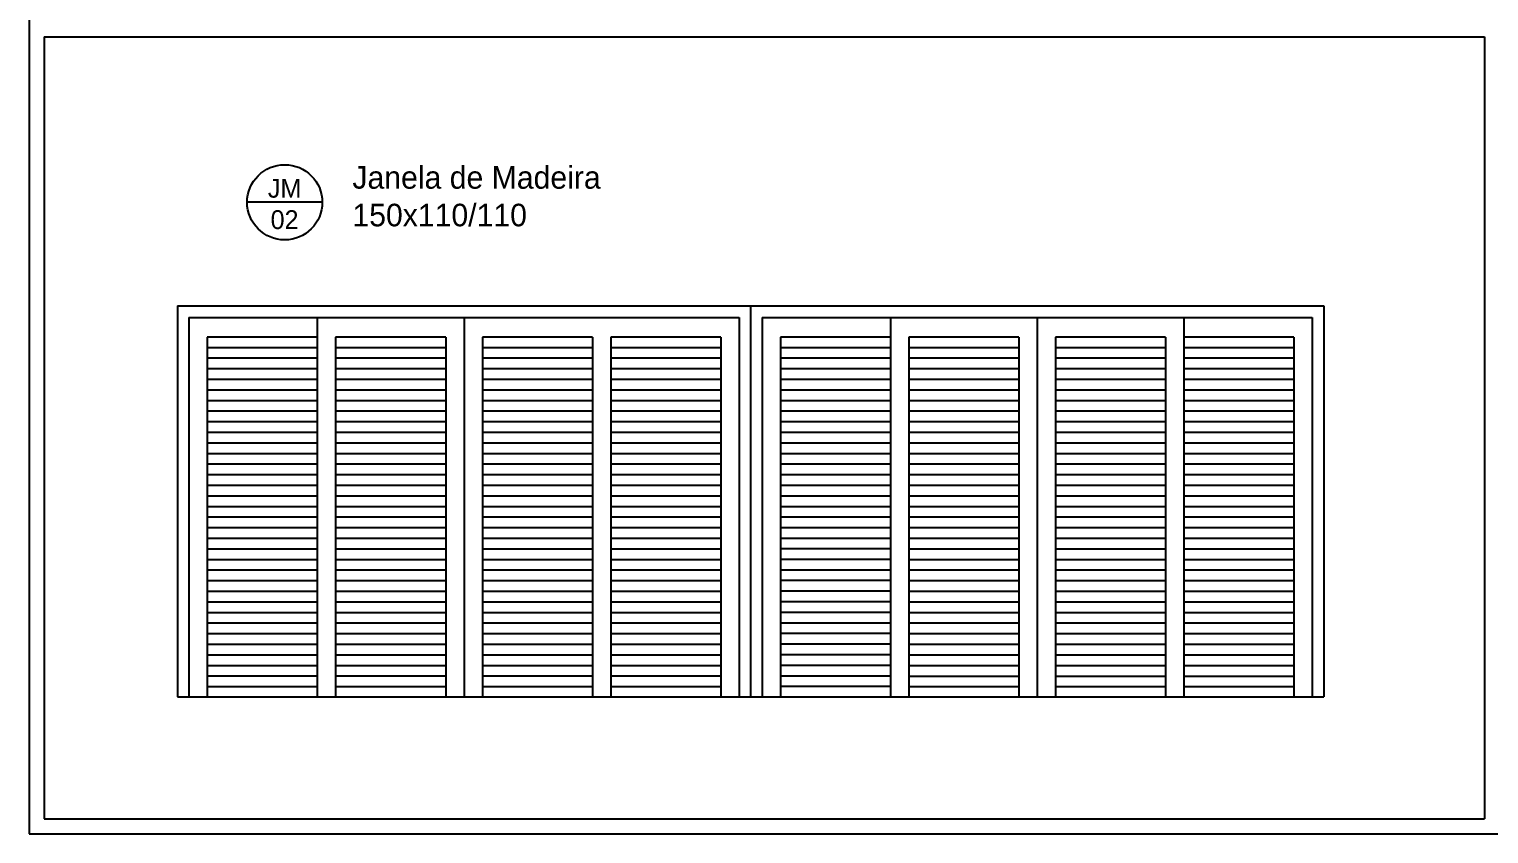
# Model space of a CAD drawing. Header units: millimetres. Extents: x 935 to 1399, y 512 to 900.
# Drawn here: x 1308.21 to 1317.91, y 812.9 to 818.25 of the extents above; entities that cross this region are included whole.
import ezdxf

# ---------------------------------------------------------------- set-up
doc = ezdxf.new("R2010")
doc.units = ezdxf.units.MM
for name, color, linetype in [('@corte', 2, 'Continuous'), ('@textos', 3, 'Continuous'), ('HACHURAS', 13, 'Continuous'), ('MOBIL', 7, 'Continuous'), ('P4', 4, 'Continuous')]:
    doc.layers.add(name, color=color, linetype=linetype)

msp = doc.modelspace()

# ---------------------------------------------------------------- linework, layer by layer
at = {"layer": '@textos'}
msp.add_line((1310.15888, 817.0989), (1309.65888, 817.0989), dxfattribs=at)
msp.add_circle((1309.90888, 817.0989), 0.25, dxfattribs=at)
at = {"layer": 'HACHURAS', "color": 1}
for p, q in [((1309.19622, 816.40953), (1309.19622, 813.80953)), ((1310.12568, 816.20234), (1309.3943, 816.20234)), ((1310.12568, 816.20234), (1309.3943, 816.20234)), ((1310.97896, 816.20234), (1310.24758, 816.20234)), ((1310.97896, 816.20234), (1310.24758, 816.20234)), ((1311.95414, 816.20234), (1311.22275, 816.20234)), ((1311.95414, 816.20234), (1311.22275, 816.20234)), ((1312.80741, 816.20234), (1312.07603, 816.20234)), ((1312.80741, 816.20234), (1312.07603, 816.20234)), ((1313.93496, 816.20234), (1313.20358, 816.20234)), ((1314.78824, 816.20234), (1314.05686, 816.20234)), ((1315.76341, 816.20234), (1315.03203, 816.20234)), ((1316.61669, 816.20234), (1315.88531, 816.20234)), ((1310.12568, 816.13187), (1309.3943, 816.13187)), ((1310.12568, 816.13187), (1309.3943, 816.13187)), ((1310.97896, 816.13187), (1310.24758, 816.13187)), ((1310.97896, 816.13187), (1310.24758, 816.13187)), ((1311.95414, 816.13187), (1311.22275, 816.13187)), ((1311.95414, 816.13187), (1311.22275, 816.13187)), ((1312.80741, 816.13187), (1312.07603, 816.13187)), ((1312.80741, 816.13187), (1312.07603, 816.13187)), ((1313.93496, 816.13187), (1313.20358, 816.13187)), ((1314.78824, 816.13187), (1314.05686, 816.13187)), ((1315.76341, 816.13187), (1315.03203, 816.13187)), ((1316.61669, 816.13187), (1315.88531, 816.13187)), ((1310.12568, 816.06139), (1309.3943, 816.06139)), ((1310.12568, 816.06139), (1309.3943, 816.06139)), ((1310.12568, 815.99092), (1309.3943, 815.99092)), ((1310.12568, 815.99092), (1309.3943, 815.99092)), ((1310.97896, 816.06139), (1310.24758, 816.06139)), ((1310.97896, 816.06139), (1310.24758, 816.06139)), ((1310.97896, 815.99092), (1310.24758, 815.99092)), ((1310.97896, 815.99092), (1310.24758, 815.99092)), ((1311.95414, 816.06139), (1311.22275, 816.06139)), ((1311.95414, 816.06139), (1311.22275, 816.06139)), ((1311.95414, 815.99092), (1311.22275, 815.99092)), ((1311.95414, 815.99092), (1311.22275, 815.99092)), ((1312.80741, 816.06139), (1312.07603, 816.06139)), ((1312.80741, 816.06139), (1312.07603, 816.06139)), ((1312.80741, 815.99092), (1312.07603, 815.99092)), ((1312.80741, 815.99092), (1312.07603, 815.99092)), ((1313.93496, 816.06139), (1313.20358, 816.06139)), ((1313.93496, 815.99092), (1313.20358, 815.99092)), ((1314.78824, 816.06139), (1314.05686, 816.06139)), ((1314.78824, 815.99092), (1314.05686, 815.99092)), ((1315.76341, 816.06139), (1315.03203, 816.06139)), ((1315.76341, 815.99092), (1315.03203, 815.99092)), ((1316.61669, 816.06139), (1315.88531, 816.06139)), ((1316.61669, 815.99092), (1315.88531, 815.99092)), ((1310.12568, 815.92045), (1309.3943, 815.92045)), ((1310.12568, 815.92045), (1309.3943, 815.92045)), ((1310.97896, 815.92045), (1310.24758, 815.92045)), ((1310.97896, 815.92045), (1310.24758, 815.92045)), ((1311.95414, 815.92045), (1311.22275, 815.92045)), ((1311.95414, 815.92045), (1311.22275, 815.92045)), ((1312.80741, 815.92045), (1312.07603, 815.92045)), ((1312.80741, 815.92045), (1312.07603, 815.92045)), ((1313.93496, 815.92045), (1313.20358, 815.92045)), ((1314.78824, 815.92045), (1314.05686, 815.92045)), ((1315.76341, 815.92045), (1315.03203, 815.92045)), ((1316.61669, 815.92045), (1315.88531, 815.92045)), ((1310.12568, 815.84998), (1309.3943, 815.84998)), ((1310.12568, 815.84998), (1309.3943, 815.84998)), ((1310.97896, 815.84998), (1310.24758, 815.84998)), ((1310.97896, 815.84998), (1310.24758, 815.84998)), ((1311.95414, 815.84998), (1311.22275, 815.84998)), ((1311.95414, 815.84998), (1311.22275, 815.84998)), ((1312.80741, 815.84998), (1312.07603, 815.84998)), ((1312.80741, 815.84998), (1312.07603, 815.84998)), ((1313.93496, 815.84998), (1313.20358, 815.84998)), ((1314.78824, 815.84998), (1314.05686, 815.84998)), ((1315.76341, 815.84998), (1315.03203, 815.84998)), ((1316.61669, 815.84998), (1315.88531, 815.84998)), ((1310.12568, 815.77951), (1309.3943, 815.77951)), ((1310.12568, 815.77951), (1309.3943, 815.77951)), ((1310.12568, 815.70904), (1309.3943, 815.70904)), ((1310.12568, 815.70904), (1309.3943, 815.70904)), ((1310.97896, 815.77951), (1310.24758, 815.77951)), ((1310.97896, 815.77951), (1310.24758, 815.77951)), ((1310.97896, 815.70904), (1310.24758, 815.70904)), ((1310.97896, 815.70904), (1310.24758, 815.70904)), ((1311.95414, 815.77951), (1311.22275, 815.77951)), ((1311.95414, 815.77951), (1311.22275, 815.77951)), ((1311.95414, 815.70904), (1311.22275, 815.70904)), ((1311.95414, 815.70904), (1311.22275, 815.70904)), ((1312.80741, 815.77951), (1312.07603, 815.77951)), ((1312.80741, 815.77951), (1312.07603, 815.77951)), ((1312.80741, 815.70904), (1312.07603, 815.70904)), ((1312.80741, 815.70904), (1312.07603, 815.70904)), ((1313.93496, 815.77951), (1313.20358, 815.77951)), ((1313.93496, 815.70904), (1313.20358, 815.70904)), ((1314.78824, 815.77951), (1314.05686, 815.77951)), ((1314.78824, 815.70904), (1314.05686, 815.70904)), ((1315.76341, 815.77951), (1315.03203, 815.77951)), ((1315.76341, 815.70904), (1315.03203, 815.70904)), ((1316.61669, 815.77951), (1315.88531, 815.77951)), ((1316.61669, 815.70904), (1315.88531, 815.70904)), ((1310.12568, 815.63856), (1309.3943, 815.63856)), ((1310.12568, 815.63856), (1309.3943, 815.63856)), ((1310.97896, 815.63856), (1310.24758, 815.63856)), ((1310.97896, 815.63856), (1310.24758, 815.63856)), ((1311.95414, 815.63856), (1311.22275, 815.63856)), ((1311.95414, 815.63856), (1311.22275, 815.63856)), ((1312.80741, 815.63856), (1312.07603, 815.63856)), ((1312.80741, 815.63856), (1312.07603, 815.63856)), ((1313.93496, 815.63856), (1313.20358, 815.63856)), ((1314.78824, 815.63856), (1314.05686, 815.63856)), ((1315.76341, 815.63856), (1315.03203, 815.63856)), ((1316.61669, 815.63856), (1315.88531, 815.63856)), ((1310.12568, 815.56809), (1309.3943, 815.56809)), ((1310.12568, 815.56809), (1309.3943, 815.56809)), ((1310.12568, 815.49762), (1309.3943, 815.49762)), ((1310.12568, 815.49762), (1309.3943, 815.49762)), ((1310.97896, 815.56809), (1310.24758, 815.56809)), ((1310.97896, 815.56809), (1310.24758, 815.56809)), ((1310.97896, 815.49762), (1310.24758, 815.49762)), ((1310.97896, 815.49762), (1310.24758, 815.49762)), ((1311.95414, 815.56809), (1311.22275, 815.56809)), ((1311.95414, 815.56809), (1311.22275, 815.56809)), ((1311.95414, 815.49762), (1311.22275, 815.49762)), ((1311.95414, 815.49762), (1311.22275, 815.49762)), ((1312.80741, 815.56809), (1312.07603, 815.56809)), ((1312.80741, 815.56809), (1312.07603, 815.56809)), ((1312.80741, 815.49762), (1312.07603, 815.49762)), ((1312.80741, 815.49762), (1312.07603, 815.49762)), ((1313.93496, 815.56809), (1313.20358, 815.56809)), ((1313.93496, 815.49762), (1313.20358, 815.49762)), ((1314.78824, 815.56809), (1314.05686, 815.56809)), ((1314.78824, 815.49762), (1314.05686, 815.49762)), ((1315.76341, 815.56809), (1315.03203, 815.56809)), ((1315.76341, 815.49762), (1315.03203, 815.49762)), ((1316.61669, 815.56809), (1315.88531, 815.56809)), ((1316.61669, 815.49762), (1315.88531, 815.49762)), ((1310.12568, 815.42715), (1309.3943, 815.42715)), ((1310.12568, 815.42715), (1309.3943, 815.42715)), ((1310.97896, 815.42715), (1310.24758, 815.42715)), ((1310.97896, 815.42715), (1310.24758, 815.42715)), ((1311.95414, 815.42715), (1311.22275, 815.42715)), ((1311.95414, 815.42715), (1311.22275, 815.42715)), ((1312.80741, 815.42715), (1312.07603, 815.42715)), ((1312.80741, 815.42715), (1312.07603, 815.42715)), ((1313.93496, 815.42715), (1313.20358, 815.42715)), ((1314.78824, 815.42715), (1314.05686, 815.42715)), ((1315.76341, 815.42715), (1315.03203, 815.42715)), ((1316.61669, 815.42715), (1315.88531, 815.42715)), ((1310.12568, 815.35668), (1309.3943, 815.35668)), ((1310.12568, 815.35668), (1309.3943, 815.35668)), ((1310.97896, 815.35668), (1310.24758, 815.35668)), ((1310.97896, 815.35668), (1310.24758, 815.35668)), ((1311.95414, 815.35668), (1311.22275, 815.35668)), ((1311.95414, 815.35668), (1311.22275, 815.35668)), ((1312.80741, 815.35668), (1312.07603, 815.35668)), ((1312.80741, 815.35668), (1312.07603, 815.35668)), ((1313.93496, 815.35668), (1313.20358, 815.35668)), ((1314.78824, 815.35668), (1314.05686, 815.35668)), ((1315.76341, 815.35668), (1315.03203, 815.35668)), ((1316.61669, 815.35668), (1315.88531, 815.35668)), ((1310.12568, 815.28621), (1309.3943, 815.28621)), ((1310.12568, 815.28621), (1309.3943, 815.28621)), ((1310.12568, 815.21574), (1309.3943, 815.21574)), ((1310.12568, 815.21574), (1309.3943, 815.21574)), ((1310.97896, 815.28621), (1310.24758, 815.28621)), ((1310.97896, 815.28621), (1310.24758, 815.28621)), ((1310.97896, 815.21574), (1310.24758, 815.21574)), ((1310.97896, 815.21574), (1310.24758, 815.21574)), ((1311.95414, 815.28621), (1311.22275, 815.28621)), ((1311.95414, 815.28621), (1311.22275, 815.28621)), ((1311.95414, 815.21574), (1311.22275, 815.21574)), ((1311.95414, 815.21574), (1311.22275, 815.21574)), ((1312.80741, 815.28621), (1312.07603, 815.28621)), ((1312.80741, 815.28621), (1312.07603, 815.28621)), ((1312.80741, 815.21574), (1312.07603, 815.21574)), ((1312.80741, 815.21574), (1312.07603, 815.21574)), ((1313.93496, 815.28621), (1313.20358, 815.28621)), ((1313.93496, 815.21574), (1313.20358, 815.21574)), ((1314.78824, 815.28621), (1314.05686, 815.28621)), ((1314.78824, 815.21574), (1314.05686, 815.21574)), ((1315.76341, 815.28621), (1315.03203, 815.28621)), ((1315.76341, 815.21574), (1315.03203, 815.21574)), ((1316.61669, 815.28621), (1315.88531, 815.28621)), ((1316.61669, 815.21574), (1315.88531, 815.21574)), ((1310.12568, 815.14526), (1309.3943, 815.14526)), ((1310.12568, 815.14526), (1309.3943, 815.14526)), ((1310.97896, 815.14526), (1310.24758, 815.14526)), ((1310.97896, 815.14526), (1310.24758, 815.14526)), ((1311.95414, 815.14526), (1311.22275, 815.14526)), ((1311.95414, 815.14526), (1311.22275, 815.14526)), ((1312.80741, 815.14526), (1312.07603, 815.14526)), ((1312.80741, 815.14526), (1312.07603, 815.14526)), ((1313.93496, 815.14526), (1313.20358, 815.14526)), ((1314.78824, 815.14526), (1314.05686, 815.14526)), ((1315.76341, 815.14526), (1315.03203, 815.14526)), ((1316.61669, 815.14526), (1315.88531, 815.14526)), ((1310.12568, 815.07479), (1309.3943, 815.07479)), ((1310.12568, 815.07479), (1309.3943, 815.07479)), ((1310.97896, 815.07479), (1310.24758, 815.07479)), ((1310.97896, 815.07479), (1310.24758, 815.07479)), ((1311.95414, 815.07479), (1311.22275, 815.07479)), ((1311.95414, 815.07479), (1311.22275, 815.07479)), ((1312.80741, 815.07479), (1312.07603, 815.07479)), ((1312.80741, 815.07479), (1312.07603, 815.07479)), ((1313.93496, 815.07479), (1313.20358, 815.07479)), ((1314.78824, 815.07479), (1314.05686, 815.07479)), ((1315.76341, 815.07479), (1315.03203, 815.07479)), ((1316.61669, 815.07479), (1315.88531, 815.07479)), ((1310.12568, 815.00432), (1309.3943, 815.00432)), ((1310.12568, 815.00432), (1309.3943, 815.00432)), ((1310.12568, 814.93385), (1309.3943, 814.93385)), ((1310.12568, 814.93385), (1309.3943, 814.93385)), ((1310.97896, 815.00432), (1310.24758, 815.00432)), ((1310.97896, 815.00432), (1310.24758, 815.00432)), ((1310.97896, 814.93385), (1310.24758, 814.93385)), ((1310.97896, 814.93385), (1310.24758, 814.93385)), ((1311.95414, 815.00432), (1311.22275, 815.00432)), ((1311.95414, 815.00432), (1311.22275, 815.00432)), ((1311.95414, 814.93385), (1311.22275, 814.93385)), ((1311.95414, 814.93385), (1311.22275, 814.93385)), ((1312.80741, 815.00432), (1312.07603, 815.00432)), ((1312.80741, 815.00432), (1312.07603, 815.00432)), ((1312.80741, 814.93385), (1312.07603, 814.93385)), ((1312.80741, 814.93385), (1312.07603, 814.93385)), ((1313.93496, 815.00432), (1313.20358, 815.00432)), ((1313.93496, 814.93385), (1313.20358, 814.93385)), ((1314.78824, 815.00432), (1314.05686, 815.00432)), ((1314.78824, 814.93385), (1314.05686, 814.93385)), ((1315.76341, 815.00432), (1315.03203, 815.00432)), ((1315.76341, 814.93385), (1315.03203, 814.93385)), ((1316.61669, 815.00432), (1315.88531, 815.00432)), ((1316.61669, 814.93385), (1315.88531, 814.93385)), ((1310.12568, 814.86338), (1309.3943, 814.86338)), ((1310.12568, 814.86338), (1309.3943, 814.86338)), ((1310.12568, 814.86338), (1309.3943, 814.86338)), ((1310.12568, 814.86338), (1309.3943, 814.86338)), ((1310.97896, 814.86338), (1310.24758, 814.86338)), ((1310.97896, 814.86338), (1310.24758, 814.86338)), ((1311.95414, 814.86338), (1311.22275, 814.86338)), ((1311.95414, 814.86338), (1311.22275, 814.86338)), ((1312.80741, 814.86338), (1312.07603, 814.86338)), ((1312.80741, 814.86338), (1312.07603, 814.86338)), ((1313.93496, 814.86338), (1313.20358, 814.86338)), ((1314.78824, 814.86338), (1314.05686, 814.86338)), ((1315.76341, 814.86338), (1315.03203, 814.86338)), ((1316.61669, 814.86338), (1315.88531, 814.86338)), ((1310.12568, 814.79291), (1309.3943, 814.79291)), ((1310.12568, 814.79291), (1309.3943, 814.79291)), ((1310.12568, 814.72243), (1309.3943, 814.72243)), ((1310.12568, 814.72243), (1309.3943, 814.72243)), ((1310.97896, 814.79291), (1310.24758, 814.79291)), ((1310.97896, 814.79291), (1310.24758, 814.79291)), ((1310.97896, 814.72243), (1310.24758, 814.72243)), ((1310.97896, 814.72243), (1310.24758, 814.72243)), ((1311.95414, 814.79291), (1311.22275, 814.79291)), ((1311.95414, 814.79291), (1311.22275, 814.79291)), ((1311.95414, 814.72243), (1311.22275, 814.72243)), ((1311.95414, 814.72243), (1311.22275, 814.72243)), ((1312.80741, 814.79291), (1312.07603, 814.79291)), ((1312.80741, 814.79291), (1312.07603, 814.79291)), ((1312.80741, 814.72243), (1312.07603, 814.72243)), ((1312.80741, 814.72243), (1312.07603, 814.72243)), ((1313.93496, 814.79452), (1313.20358, 814.79452)), ((1313.93496, 814.79452), (1313.20358, 814.79452)), ((1313.93496, 814.72405), (1313.20358, 814.72405)), ((1313.93496, 814.72405), (1313.20358, 814.72405)), ((1314.78824, 814.79288), (1314.05686, 814.79288)), ((1314.78824, 814.72238), (1314.05686, 814.72238)), ((1315.76341, 814.79288), (1315.03203, 814.79288)), ((1315.76341, 814.72238), (1315.03203, 814.72238)), ((1316.61669, 814.79288), (1315.88531, 814.79288)), ((1316.61669, 814.72238), (1315.88531, 814.72238)), ((1310.12568, 814.65196), (1309.3943, 814.65196)), ((1310.12568, 814.65196), (1309.3943, 814.65196)), ((1310.97896, 814.65196), (1310.24758, 814.65196)), ((1310.97896, 814.65196), (1310.24758, 814.65196)), ((1311.95414, 814.65196), (1311.22275, 814.65196)), ((1311.95414, 814.65196), (1311.22275, 814.65196)), ((1312.80741, 814.65196), (1312.07603, 814.65196)), ((1312.80741, 814.65196), (1312.07603, 814.65196)), ((1313.93496, 814.65358), (1313.20358, 814.65358)), ((1313.93496, 814.65358), (1313.20358, 814.65358)), ((1314.78824, 814.65188), (1314.05686, 814.65188)), ((1315.76341, 814.65188), (1315.03203, 814.65188)), ((1316.61669, 814.65188), (1315.88531, 814.65188)), ((1310.12568, 814.58149), (1309.3943, 814.58149)), ((1310.12568, 814.58149), (1309.3943, 814.58149)), ((1310.97896, 814.58149), (1310.24758, 814.58149)), ((1310.97896, 814.58149), (1310.24758, 814.58149)), ((1311.95414, 814.58149), (1311.22275, 814.58149)), ((1311.95414, 814.58149), (1311.22275, 814.58149)), ((1312.80741, 814.58149), (1312.07603, 814.58149)), ((1312.80741, 814.58149), (1312.07603, 814.58149)), ((1313.93496, 814.58311), (1313.20358, 814.58311)), ((1313.93496, 814.58311), (1313.20358, 814.58311)), ((1314.78824, 814.58138), (1314.05686, 814.58138)), ((1315.76341, 814.58138), (1315.03203, 814.58138)), ((1316.61669, 814.58138), (1315.88531, 814.58138)), ((1310.12568, 814.51102), (1309.3943, 814.51102)), ((1310.12568, 814.51102), (1309.3943, 814.51102)), ((1310.12568, 814.44055), (1309.3943, 814.44055)), ((1310.12568, 814.44055), (1309.3943, 814.44055)), ((1310.97896, 814.51102), (1310.24758, 814.51102)), ((1310.97896, 814.51102), (1310.24758, 814.51102)), ((1310.97896, 814.44055), (1310.24758, 814.44055)), ((1310.97896, 814.44055), (1310.24758, 814.44055)), ((1311.95414, 814.51102), (1311.22275, 814.51102)), ((1311.95414, 814.51102), (1311.22275, 814.51102)), ((1311.95414, 814.44055), (1311.22275, 814.44055)), ((1311.95414, 814.44055), (1311.22275, 814.44055)), ((1312.80741, 814.51102), (1312.07603, 814.51102)), ((1312.80741, 814.51102), (1312.07603, 814.51102)), ((1312.80741, 814.44055), (1312.07603, 814.44055)), ((1312.80741, 814.44055), (1312.07603, 814.44055)), ((1313.93496, 814.51263), (1313.20358, 814.51263)), ((1313.93496, 814.51263), (1313.20358, 814.51263)), ((1313.93496, 814.44216), (1313.20358, 814.44216)), ((1313.93496, 814.44216), (1313.20358, 814.44216)), ((1313.93496, 814.44216), (1313.20358, 814.44216)), ((1313.93496, 814.44216), (1313.20358, 814.44216)), ((1314.78824, 814.51088), (1314.05686, 814.51088)), ((1314.78824, 814.44038), (1314.05686, 814.44038)), ((1315.76341, 814.51088), (1315.03203, 814.51088)), ((1315.76341, 814.44038), (1315.03203, 814.44038)), ((1316.61669, 814.51088), (1315.88531, 814.51088)), ((1316.61669, 814.44038), (1315.88531, 814.44038)), ((1310.12568, 814.37008), (1309.3943, 814.37008)), ((1310.12568, 814.37008), (1309.3943, 814.37008)), ((1310.97896, 814.37008), (1310.24758, 814.37008)), ((1310.97896, 814.37008), (1310.24758, 814.37008)), ((1311.95414, 814.37008), (1311.22275, 814.37008)), ((1311.95414, 814.37008), (1311.22275, 814.37008)), ((1312.80741, 814.37008), (1312.07603, 814.37008)), ((1312.80741, 814.37008), (1312.07603, 814.37008)), ((1313.93496, 814.37169), (1313.20358, 814.37169)), ((1313.93496, 814.37169), (1313.20358, 814.37169)), ((1314.78824, 814.36988), (1314.05686, 814.36988)), ((1315.76341, 814.36988), (1315.03203, 814.36988)), ((1316.61669, 814.36988), (1315.88531, 814.36988)), ((1310.12568, 814.2996), (1309.3943, 814.2996)), ((1310.12568, 814.2996), (1309.3943, 814.2996)), ((1310.12568, 814.2996), (1309.3943, 814.2996)), ((1310.12568, 814.2996), (1309.3943, 814.2996)), ((1310.97896, 814.2996), (1310.24758, 814.2996)), ((1310.97896, 814.2996), (1310.24758, 814.2996)), ((1310.97896, 814.2996), (1310.24758, 814.2996)), ((1310.97896, 814.2996), (1310.24758, 814.2996)), ((1311.95414, 814.2996), (1311.22275, 814.2996)), ((1311.95414, 814.2996), (1311.22275, 814.2996)), ((1311.95414, 814.2996), (1311.22275, 814.2996)), ((1311.95414, 814.2996), (1311.22275, 814.2996)), ((1312.80741, 814.2996), (1312.07603, 814.2996)), ((1312.80741, 814.2996), (1312.07603, 814.2996)), ((1312.80741, 814.2996), (1312.07603, 814.2996)), ((1312.80741, 814.2996), (1312.07603, 814.2996)), ((1313.93496, 814.30122), (1313.20358, 814.30122)), ((1313.93496, 814.30122), (1313.20358, 814.30122)), ((1314.78824, 814.29938), (1314.05686, 814.29938)), ((1315.76341, 814.29938), (1315.03203, 814.29938)), ((1316.61669, 814.29938), (1315.88531, 814.29938)), ((1310.12568, 814.22913), (1309.3943, 814.22913)), ((1310.12568, 814.22913), (1309.3943, 814.22913)), ((1310.12568, 814.15866), (1309.3943, 814.15866)), ((1310.12568, 814.15866), (1309.3943, 814.15866)), ((1310.97896, 814.22913), (1310.24758, 814.22913)), ((1310.97896, 814.22913), (1310.24758, 814.22913)), ((1310.97896, 814.15866), (1310.24758, 814.15866)), ((1310.97896, 814.15866), (1310.24758, 814.15866)), ((1311.95414, 814.22913), (1311.22275, 814.22913)), ((1311.95414, 814.22913), (1311.22275, 814.22913)), ((1311.95414, 814.15866), (1311.22275, 814.15866)), ((1311.95414, 814.15866), (1311.22275, 814.15866)), ((1312.80741, 814.22913), (1312.07603, 814.22913)), ((1312.80741, 814.22913), (1312.07603, 814.22913)), ((1312.80741, 814.15866), (1312.07603, 814.15866)), ((1312.80741, 814.15866), (1312.07603, 814.15866)), ((1313.93496, 814.23075), (1313.20358, 814.23075)), ((1313.93496, 814.23075), (1313.20358, 814.23075)), ((1313.93496, 814.16028), (1313.20358, 814.16028)), ((1313.93496, 814.16028), (1313.20358, 814.16028)), ((1314.78824, 814.22888), (1314.05686, 814.22888)), ((1314.78824, 814.15838), (1314.05686, 814.15838)), ((1315.76341, 814.22888), (1315.03203, 814.22888)), ((1315.76341, 814.15838), (1315.03203, 814.15838)), ((1316.61669, 814.22888), (1315.88531, 814.22888)), ((1316.61669, 814.15838), (1315.88531, 814.15838)), ((1310.12568, 814.08819), (1309.3943, 814.08819)), ((1310.12568, 814.08819), (1309.3943, 814.08819)), ((1310.97896, 814.08819), (1310.24758, 814.08819)), ((1310.97896, 814.08819), (1310.24758, 814.08819)), ((1311.95414, 814.08819), (1311.22275, 814.08819)), ((1311.95414, 814.08819), (1311.22275, 814.08819)), ((1312.80741, 814.08819), (1312.07603, 814.08819)), ((1312.80741, 814.08819), (1312.07603, 814.08819)), ((1313.93496, 814.0898), (1313.20358, 814.0898)), ((1313.93496, 814.0898), (1313.20358, 814.0898)), ((1313.93496, 814.0898), (1313.20358, 814.0898)), ((1313.93496, 814.0898), (1313.20358, 814.0898)), ((1314.78824, 814.08788), (1314.05686, 814.08788)), ((1315.76341, 814.08788), (1315.03203, 814.08788)), ((1316.61669, 814.08788), (1315.88531, 814.08788)), ((1310.12568, 814.01772), (1309.3943, 814.01772)), ((1310.12568, 814.01772), (1309.3943, 814.01772)), ((1310.12568, 813.94725), (1309.3943, 813.94725)), ((1310.12568, 813.94725), (1309.3943, 813.94725)), ((1310.12568, 813.94725), (1309.3943, 813.94725)), ((1310.12568, 813.94725), (1309.3943, 813.94725)), ((1310.97896, 814.01772), (1310.24758, 814.01772)), ((1310.97896, 814.01772), (1310.24758, 814.01772)), ((1310.97896, 813.94725), (1310.24758, 813.94725)), ((1310.97896, 813.94725), (1310.24758, 813.94725)), ((1310.97896, 813.94725), (1310.24758, 813.94725)), ((1310.97896, 813.94725), (1310.24758, 813.94725)), ((1311.95414, 814.01772), (1311.22275, 814.01772)), ((1311.95414, 814.01772), (1311.22275, 814.01772)), ((1311.95414, 813.94725), (1311.22275, 813.94725)), ((1311.95414, 813.94725), (1311.22275, 813.94725)), ((1311.95414, 813.94725), (1311.22275, 813.94725)), ((1311.95414, 813.94725), (1311.22275, 813.94725)), ((1312.80741, 814.01772), (1312.07603, 814.01772)), ((1312.80741, 814.01772), (1312.07603, 814.01772)), ((1312.80741, 813.94725), (1312.07603, 813.94725)), ((1312.80741, 813.94725), (1312.07603, 813.94725)), ((1312.80741, 813.94725), (1312.07603, 813.94725)), ((1312.80741, 813.94725), (1312.07603, 813.94725)), ((1313.93496, 814.01933), (1313.20358, 814.01933)), ((1313.93496, 814.01933), (1313.20358, 814.01933)), ((1313.93496, 813.94883), (1313.20358, 813.94883)), ((1314.78824, 814.01738), (1314.05686, 814.01738)), ((1314.78824, 813.94688), (1314.05686, 813.94688)), ((1315.76341, 814.01738), (1315.03203, 814.01738)), ((1315.76341, 813.94688), (1315.03203, 813.94688)), ((1316.61669, 814.01738), (1315.88531, 814.01738)), ((1316.61669, 813.94688), (1315.88531, 813.94688)), ((1310.12568, 813.87678), (1309.3943, 813.87678)), ((1310.12568, 813.87678), (1309.3943, 813.87678)), ((1310.97896, 813.87678), (1310.24758, 813.87678)), ((1310.97896, 813.87678), (1310.24758, 813.87678)), ((1311.95414, 813.87678), (1311.22275, 813.87678)), ((1311.95414, 813.87678), (1311.22275, 813.87678)), ((1312.80741, 813.87678), (1312.07603, 813.87678)), ((1312.80741, 813.87678), (1312.07603, 813.87678)), ((1313.93496, 813.87833), (1313.20358, 813.87833)), ((1314.78824, 813.87638), (1314.05686, 813.87638)), ((1315.76341, 813.87638), (1315.03203, 813.87638)), ((1316.61669, 813.87638), (1315.88531, 813.87638))]:
    msp.add_line(p, q, dxfattribs=at)
at = {"layer": 'MOBIL', "color": 1}
for p, q in [((1308.21061, 823.49979), (1308.21061, 812.89979)), ((1308.31061, 818.19979), (1317.88318, 818.19979)), ((1308.31061, 818.19979), (1308.31061, 812.99979)), ((1317.88318, 818.19979), (1317.88318, 812.99979)), ((1308.31061, 812.99979), (1317.88318, 812.99979)), ((1308.21061, 812.89979), (1338.38318, 812.89979))]:
    msp.add_line(p, q, dxfattribs=at)
at = {"layer": 'P4', "color": 1}
for p, q in [((1309.19622, 816.40953), (1309.19622, 814.80964)), ((1309.19622, 816.40953), (1313.0055, 816.40953)), ((1309.19622, 816.40953), (1313.0055, 816.40953)), ((1313.0055, 816.40953), (1313.0055, 814.80964)), ((1313.0055, 816.40953), (1313.0055, 814.80964)), ((1313.0055, 816.40953), (1316.81477, 816.40953)), ((1313.0055, 816.40953), (1313.0055, 814.80964)), ((1313.0055, 816.40953), (1313.0055, 813.80953)), ((1313.0055, 816.40953), (1316.81477, 816.40953)), ((1316.81477, 816.40953), (1316.81477, 814.80964)), ((1316.81477, 816.40953), (1316.81477, 813.80953)), ((1309.27241, 816.33335), (1309.27241, 814.80964)), ((1309.27241, 816.33335), (1312.92931, 816.33335)), ((1309.27241, 816.33335), (1309.27241, 813.80953)), ((1309.27241, 816.33335), (1312.92931, 816.33335)), ((1310.12568, 816.33335), (1310.12568, 814.80964)), ((1310.12568, 816.33335), (1310.12568, 813.80953)), ((1311.10086, 816.33335), (1311.10086, 814.80964)), ((1311.10086, 816.33335), (1311.10086, 813.80953)), ((1312.92931, 816.33335), (1312.92931, 814.80964)), ((1312.92931, 816.33335), (1312.92931, 813.80953)), ((1313.08168, 816.33335), (1313.08168, 814.80964)), ((1313.08168, 816.33335), (1316.73858, 816.33335)), ((1313.08168, 816.33335), (1313.08168, 813.80953)), ((1313.08168, 816.33335), (1316.73858, 816.33335)), ((1313.93496, 816.33335), (1313.93496, 814.80964)), ((1313.93496, 816.33335), (1313.93496, 813.80953)), ((1314.91013, 816.33335), (1314.91013, 814.80964)), ((1314.91013, 816.33335), (1314.91013, 813.80953)), ((1315.88531, 816.33335), (1315.88531, 814.80964)), ((1315.88531, 816.33335), (1315.88531, 813.80953)), ((1316.73858, 816.33335), (1316.73858, 814.80964)), ((1316.73858, 816.33335), (1316.73858, 813.80953)), ((1309.3943, 816.20234), (1309.3943, 814.80964)), ((1309.3943, 816.20234), (1309.3943, 813.80953)), ((1310.24758, 816.20234), (1310.24758, 814.80964)), ((1310.24758, 816.20234), (1310.24758, 813.80953)), ((1310.97896, 816.20234), (1310.97896, 814.80964)), ((1310.97896, 816.20234), (1310.97896, 813.80953)), ((1311.22275, 816.20234), (1311.22275, 814.80964)), ((1311.22275, 816.20234), (1311.22275, 813.80953)), ((1311.95414, 816.20234), (1311.95414, 814.80964)), ((1311.95414, 816.20234), (1311.95414, 813.80953)), ((1312.07603, 816.20234), (1312.07603, 814.80964)), ((1312.07603, 816.20234), (1312.07603, 813.80953)), ((1312.80741, 816.20234), (1312.80741, 814.80964)), ((1312.80741, 816.20234), (1312.80741, 813.80953)), ((1313.20358, 816.20234), (1313.20358, 814.80964)), ((1313.20358, 816.20234), (1313.20358, 813.80953)), ((1314.05686, 816.20234), (1314.05686, 814.80964)), ((1314.05686, 816.20234), (1314.05686, 813.80953)), ((1314.78824, 816.20234), (1314.78824, 814.80964)), ((1314.78824, 816.20234), (1314.78824, 813.80953)), ((1315.03203, 816.20234), (1315.03203, 814.80964)), ((1315.03203, 816.20234), (1315.03203, 813.80953)), ((1315.76341, 816.20234), (1315.76341, 814.80964)), ((1315.76341, 816.20234), (1315.76341, 813.80953)), ((1316.61669, 816.20234), (1316.61669, 814.80964)), ((1316.61669, 816.20234), (1316.61669, 813.80953)), ((1309.19622, 813.80953), (1316.81477, 813.80953))]:
    msp.add_line(p, q, dxfattribs=at)

# ---------------------------------------------------------------- texts
at = {"layer": '@corte', "color": 1, "insert": (1310.35888, 817.13803), "char_height": 0.15, "attachment_point": 4}
msp.add_mtext('Janela de Madeira\\P150x110/110', dxfattribs=at)
at = {"layer": '@textos', "insert": (1309.90807, 817.25424), "char_height": 0.125, "attachment_point": 2}
msp.add_mtext('JM\\P02', dxfattribs=at)

doc.saveas('drawing.dxf')
